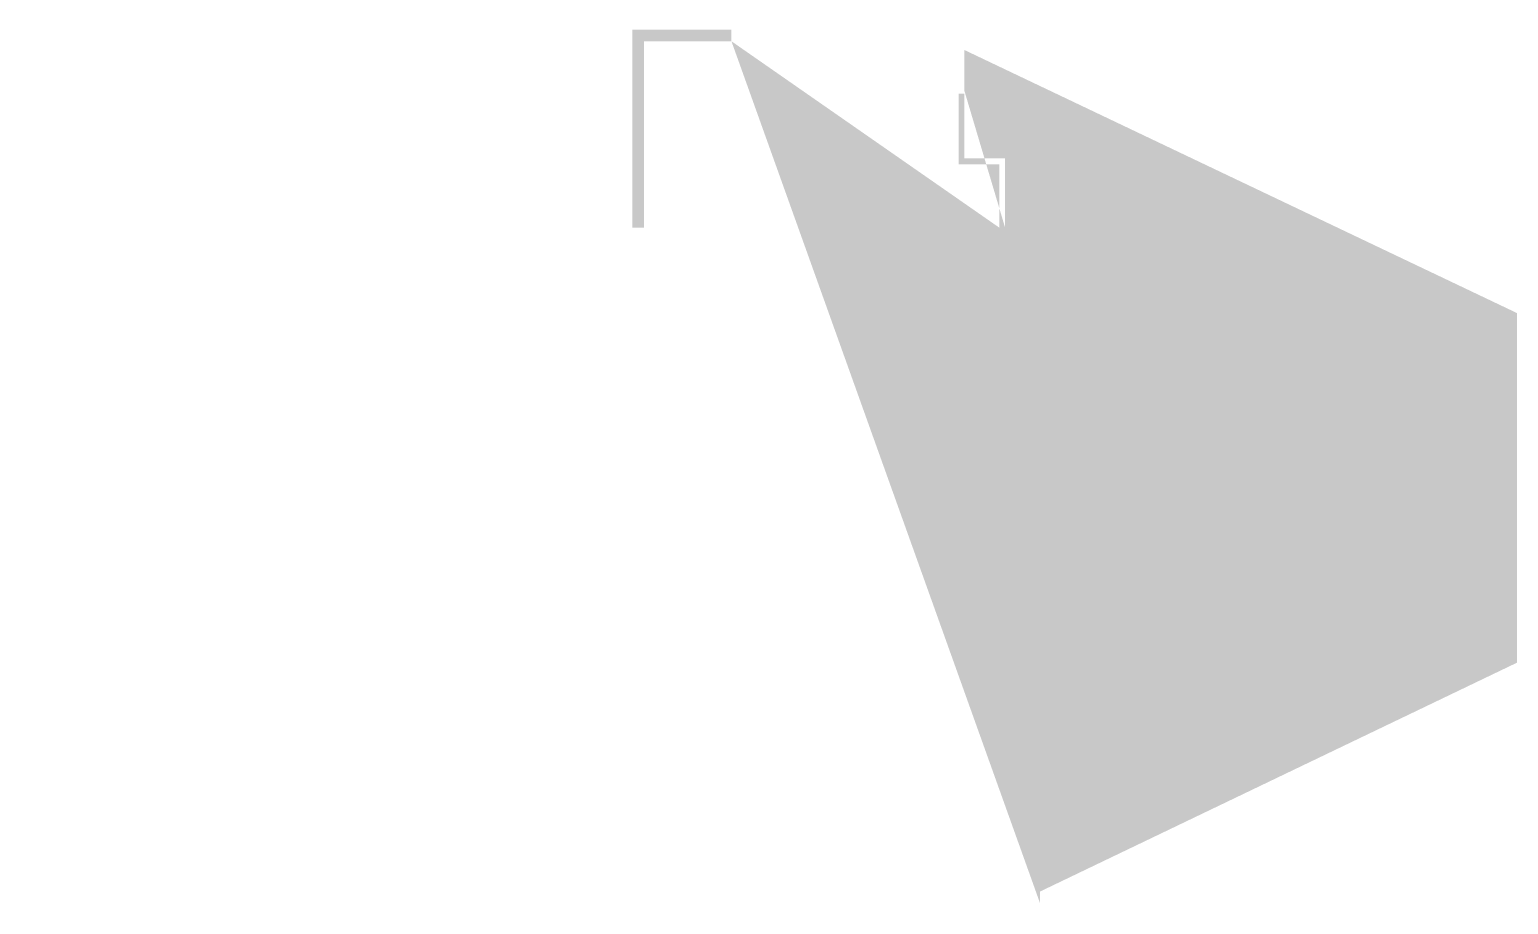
# Model space of a CAD drawing. Header units: millimetres. Extents: x -78046 to 260989, y -99288 to 158505.
# Drawn here: x 196487 to 221887, y -33780 to -18760 of the extents above; entities that cross this region are included whole.
import ezdxf

# ---------------------------------------------------------------- set-up
doc = ezdxf.new("R2010")
doc.units = ezdxf.units.MM
doc.header["$LTSCALE"] = 100
doc.layers.add('-WALL', color=4, linetype='Continuous', lineweight=35)

msp = doc.modelspace()

# ---------------------------------------------------------------- hatches: boundary and pattern name
at = {"layer": '-WALL'}
h = msp.add_hatch(color=256, dxfattribs=at)
h.dxf.hatch_style = 1
h.paths.add_polyline_path([(212542.5, -33559.6), (212542.5, -33759.6)], flags=16)
edge = h.paths.add_edge_path(flags=16)
edge.add_line((211441.6, -33759.6), (212542.5, -33759.6))
edge.add_line((211441.6, -33759.6), (212542.5, -33759.6))
edge = h.paths.add_edge_path()
edge.add_line((212542.8, -19109.5), (212542.8, -19809.5))
edge.add_line((213242.1, -22159.6), (213242.1, -20971.9))
edge.add_line((213242.1, -20971.9), (212542.8, -20971.9))
edge.add_line((212542.8, -20971.9), (212542.8, -19859.5))
edge.add_line((212542.8, -19859.5), (212442.4, -19859.5))
edge.add_line((212442.4, -19859.5), (212442.4, -21071.9))
edge.add_line((212442.4, -21071.9), (213141.8, -21071.9))
edge.add_line((213141.8, -21071.9), (213141.8, -22159.6))
edge.add_line((208542.1, -18959.6), (207042.2, -18959.6))
edge.add_line((207042.2, -18959.6), (207042.2, -22159.1))
edge.add_line((207042.2, -22159.1), (206842.4, -22159.1))
edge.add_line((206842.4, -22159.1), (206842.4, -18759.6))
edge.add_line((206842.4, -18759.6), (208542.1, -18759.6))
edge.add_line((208542.1, -18759.6), (208542.1, -18959.5))
edge.add_line((213842.5, -33759.6), (213842.5, -33559.6))
edge.add_line((242402.1, -19859.5), (242502.1, -19859.5))
edge.add_line((242502.1, -19859.5), (242502.4, -22159.5))
edge.add_line((242502.4, -22159.5), (243009.5, -22159.5))
edge.add_line((243009.5, -22159.5), (243009.5, -22259.5))
edge.add_line((243009.5, -22259.5), (241403, -22259.5))
edge.add_line((241403, -22259.5), (241403.3, -22358.2))
edge.add_line((241403.3, -22358.2), (241303.3, -22358.2))
edge.add_line((241303.3, -22358.2), (241303.3, -22159.5))
edge.add_line((241303.3, -22159.5), (242402.1, -22159.5))
edge.add_line((242402.1, -22159.5), (242401.8, -19859.5))
edge.add_line((241403, -23258.2), (241303.3, -23258.2))
edge.add_line((241303.3, -23258.2), (241303.3, -23909.5))
edge.add_line((241303.3, -23909.5), (237602.2, -23909.5))
edge.add_line((237602.2, -23909.5), (237602.1, -23059))
edge.add_line((237602.1, -23059), (237402.4, -23059))
edge.add_line((237402.4, -23059), (237402.3, -25959.4))
edge.add_line((237402.3, -25959.4), (237602, -25959.4))
edge.add_line((237602, -25959.4), (237602, -25709.4))
edge.add_line((237602, -25709.4), (237702, -25709.4))
edge.add_line((237702, -25709.4), (237702, -25609.4))
edge.add_line((237702, -25609.4), (237602, -25609.4))
edge.add_line((237602, -25609.4), (237602.2, -24009.5))
edge.add_line((237602.2, -24009.5), (241303.2, -24009.5))
edge.add_line((241303.2, -24009.5), (241303, -25609.5))
edge.add_line((241303, -25609.5), (238502, -25609.5))
edge.add_line((238502, -25609.5), (238502, -25709.5))
edge.add_line((238502, -25709.5), (241303, -25709.5))
edge.add_line((241303, -25709.5), (241303, -25809.5))
edge.add_line((241303, -25809.5), (241403, -25809.5))
edge.add_line((241403, -25809.5), (241402.7, -23258.2))
edge.add_line((237402.2, -27959.2), (237602.2, -27959.2))
edge.add_line((237602.2, -27959.2), (237602.2, -28859.9))
edge.add_line((237602.2, -28859.9), (241302.9, -28859.9))
edge.add_line((241302.9, -28859.9), (241303, -26709.5))
edge.add_line((241303, -26709.5), (241403, -26709.5))
edge.add_line((241403, -26709.5), (241402.9, -28859.9))
edge.add_line((241402.9, -28859.9), (241530.8, -28859.9))
edge.add_line((241530.8, -28859.9), (241530.8, -28959.9))
edge.add_line((241530.8, -28959.9), (241402.9, -28959.9))
edge.add_line((241402.9, -28959.9), (241402.9, -29559.9))
edge.add_line((241402.9, -29559.9), (241302.9, -29559.9))
edge.add_line((241302.9, -29559.9), (241302.9, -28959.9))
edge.add_line((241302.9, -28959.9), (237602.3, -28959.9))
edge.add_line((237602.3, -28959.9), (237602.6, -33559.5))
edge.add_line((237602.6, -33559.5), (239202, -33559.5))
edge.add_line((239202, -33559.5), (239202, -33759.5))
edge.add_line((239202, -33759.5), (237402.9, -33759.5))
edge.add_line((237402.9, -33759.5), (237402.5, -27959.2))
edge.add_line((242902.8, -33759.5), (242902.8, -33559.5))
h = msp.add_hatch(color=256, dxfattribs=at)
h.dxf.hatch_style = 1
h.paths.add_polyline_path([(196487.2, -32559.6), (196487.2, -32759.6)], flags=17)
h = msp.add_hatch(color=256, dxfattribs=at)
h.dxf.hatch_style = 1
h.paths.add_polyline_path([(197487.2, -33580.5), (197487.2, -33780.5)], flags=17)

doc.saveas('drawing.dxf')
